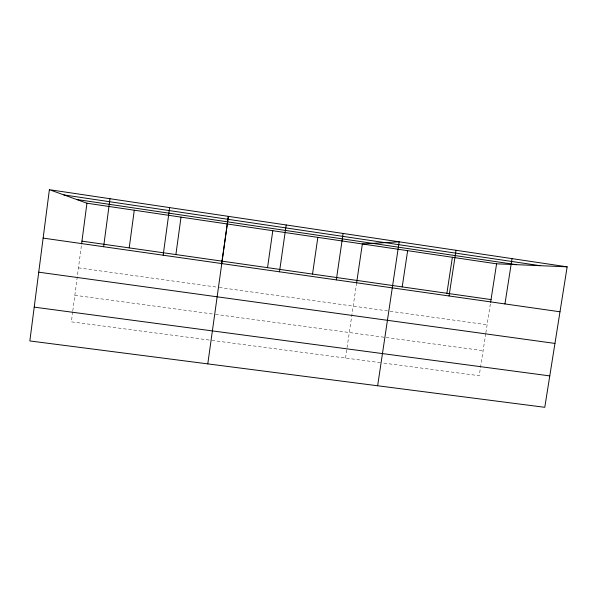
<?xml version="1.0" encoding="UTF-8"?>
<svg xmlns="http://www.w3.org/2000/svg" width="597" height="597" viewBox="0 0 597 597"><rect width="100%" height="100%" fill="white"/><g stroke="black" fill="none" stroke-linecap="round" stroke-linejoin="round"><path stroke-width="0.45" stroke-dasharray="2.98 2.24" d="M72.677 311.768L71.356 321.843L210.04 340.156M72.797 310.85L81.476 244.822M345.536 358.058L356.439 284.105M485.742 333.708L479.219 375.714L382.356 362.924M485.876 332.813L490.48 303.186M211.86 340.402L381.438 362.797M74.841 295.291L213.666 314.119M215.495 314.365L385.237 337.395M386.155 337.514L483.107 350.663M78.446 267.852L217.42 287.209M219.256 287.463L389.162 311.134M390.08 311.261L487.122 324.783"/><path stroke-width="0.9" d="M49.387 189.689L29.85 340.947L544.777 407.311L567.15 266.837L49.387 189.689L86.938 203.211L496.592 263.822L567.15 266.837M81.595 243.897L86.938 203.211M103.624 246.733L109.99 198.719M129.213 247.889L134.273 210.219M163.168 255.218L169.645 207.607M175.891 254.561L181.018 217.129M221.621 263.859L228.367 216.36L207.786 363.879M267.538 267.65L272.792 230.711M279.493 271.799L286.187 224.972M312.529 274.083L317.843 237.375M336.32 279.903L343.111 233.457M356.573 283.187L362.349 243.964L399.169 241.807L377.647 385.766M402.214 286.896L407.647 250.665M446.899 293.276L452.392 257.285M449.056 295.97L456.033 250.285M490.615 302.283L496.592 263.822M504.95 303.94L512.025 258.628M34.216 307.142L549.777 375.901M38.73 272.18L554.949 343.424M81.961 241.136L491.04 299.59M43.133 238.106L559.993 311.783M76.483 199.45L516.442 264.672M63.879 194.913L540.158 265.687"/></g></svg>
